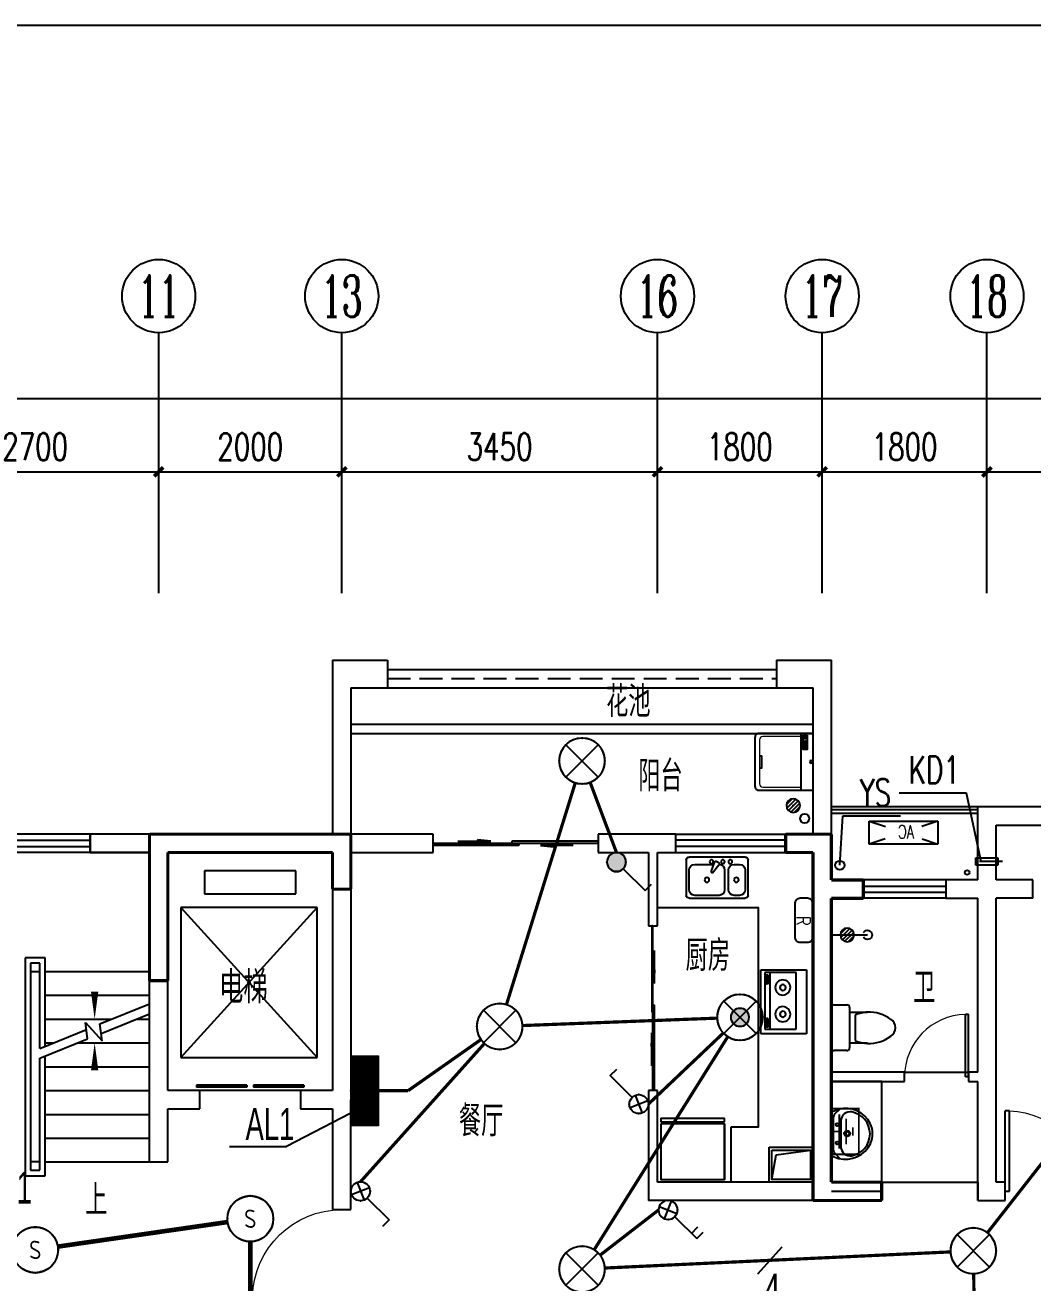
# Model space of a CAD drawing. Extents: x -993182 to -819982, y 169304 to 600104.
# Drawn here: x -970458 to -959447, y 314068 to 327804 of the extents above; entities that cross this region are included whole.
import ezdxf
from ezdxf.enums import TextEntityAlignment as Align

# ---------------------------------------------------------------- set-up
doc = ezdxf.new("R2010")
doc.units = 0
doc.header["$LTSCALE"] = 1000
doc.header["$MEASUREMENT"] = 0
doc.linetypes.add('DASH', pattern=[0.35, 0.25, -0.1])
for name, color, linetype in [('AXIS', 3, 'Continuous'), ('AXIS_TEXT', 7, 'Continuous'), ('DIM-照明', 3, 'Continuous'), ('DIM-箱柜', 3, 'Continuous'), ('DIM_LEAD', 3, 'Continuous'), ('DIM_SYMB', 3, 'Continuous'), ('EQUIP-照明', 3, 'Continuous'), ('EQUIP-箱柜', 3, 'Continuous'), ('kan', 146, 'Continuous'), ('KTIAO', 124, 'Continuous'), ('PUB_TEXT', 7, 'Continuous'), ('STAIR', 2, 'Continuous'), ('TEL_TEXT', 7, 'Continuous'), ('VPIPE-污水', 2, 'Continuous'), ('WALL', 4, 'Continuous'), ('WINDOW', 2, 'Continuous'), ('WIRE-应急', 1, 'DASH'), ('WIRE-照明', 1, 'Continuous'), ('冷凝水管', 6, 'Continuous'), ('家具', 187, 'Continuous'), ('栏杆', 169, 'Continuous'), ('空调、空调洞', 66, 'Continuous'), ('表格', 157, 'Continuous'), ('面层', 215, 'Continuous')]:
    doc.layers.add(name, color=color, linetype=linetype)
doc.layers.add('RENDERING', color=125, linetype='Continuous', lineweight=13)
doc.layers.add('洁、厨具', color=8, linetype='Continuous', lineweight=9)
doc.styles.add('_ROMANC', font='romanc__.ttf', dxfattribs={"width": 0.700005})
doc.styles.add('_SIMPLEX', font='SIMPLEX.shx', dxfattribs={"width": 0.75})
doc.styles.add('_TCH_AXIS', font='COMPLEX', dxfattribs={"bigfont": 'GBCBIG'})
doc.styles.add('_TCH_DIM', font='SIMPLEX', dxfattribs={"bigfont": 'GBCBIG'})
doc.styles.add('_TCH_DIM_T3', font='SIMPLEX', dxfattribs={"width": 0.705882, "bigfont": 'GBCBIG'})
doc.styles.add('_TEL_ATTDEF', font='GBENOR', dxfattribs={"width": 0.8, "height": 3, "bigfont": 'GBCBIG'})
doc.styles.add('_TEL_DIM', font='ICED', dxfattribs={"width": 0.8, "height": 3.5, "bigfont": 'BZHZ'})
doc.styles.add('COMPLEX', font='COMPLEX')
doc.styles.add('DIM_FONT', font='simplex_.ttf', dxfattribs={"width": 0.7, "bigfont": 'GBCBIG'})
doc.styles.add('hnurban', font='tssdeng.shx', dxfattribs={"width": 0.8, "bigfont": 'tssdchn.shx'})
doc.styles.get("Standard").update_dxf_attribs({"font": 'gbenor.shx', "bigfont": 'gbcbig.shx'})
doc.dimstyles.new('_TCH_ARCH&&100', dxfattribs={"dimtxt": 297.5, "dimasz": 100, "dimexe": 250, "dimexo": 300, "dimgap": 126.25, "dimtad": 1, "dimdec": 0, "dimzin": 0, "dimdsep": 46, "dimtxsty": '_TCH_DIM_T3', "dimblk": 'ARCHTICK', "dimcen": 0.09, "dimclrt": 7, "dimazin": 2, "dimtfac": 1, "dimtdec": 0, "dimtix": 1, "dimtmove": 2, "dimatfit": 3, "dimfxl": 0, "dimtolj": 1, "dimtzin": 0, "dimarcsym": 0})

# ---------------------------------------------------------------- blocks, each defined once
blk = doc.blocks.new('ASDGFSDFGGDF')
at = {"layer": '家具'}
for p, q in [((695, -609), (695, 0)), ((695, -609), (695, 0)), ((0, -670), (0, -629)), ((0, -629), (28, -629)), ((0, -670), (695, -670)), ((28, -629), (28, -609)), ((695, -609), (666, -609)), ((666, -609), (666, -629)), ((666, -629), (695, -629)), ((695, -629), (695, -670))]:
    blk.add_line(p, q, dxfattribs=at)
for points in [[(0, -609), (0, 0), (695, 0), (695, -609)], [(666, -609), (28, -609), (28, -629), (666, -629)]]:
    blk.add_lwpolyline(points, close=True, dxfattribs=at)
blk = doc.blocks.new('sdfdsfgf')
at = {"layer": '家具'}
for points in [[(1414289, 21341), (1413809, 21341), (1413809, 20961), (1414289, 20961), (1414289, 21341)], [(1414259, 20991), (1414211, 21259), (1413839, 21311)]]:
    blk.add_lwpolyline(points, dxfattribs=at)
blk.add_lwpolyline([(1414259, 21311), (1413839, 21311), (1413839, 20991), (1414259, 20991)], close=True, dxfattribs=at)
blk = doc.blocks.new('A$C685A49D5')
at = {"layer": '家具'}
for p, q in [((0, 31), (0, 419)), ((31, 450), (644, 450)), ((675, 419), (675, 31)), ((31, 307), (31, 92)), ((153, 368), (92, 368)), ((215, 92), (215, 307)), ((256, 307), (256, 92)), ((390, 277), (320, 363)), ((340, 402), (325, 393)), ((369, 391), (408, 287)), ((583, 368), (377, 368)), ((408, 287), (390, 277)), ((644, 92), (644, 307)), ((644, 0), (31, 0)), ((92, 31), (153, 31)), ((317, 31), (583, 31))]:
    blk.add_line(p, q, dxfattribs=at)
for centre, radius in [((194, 399), 20.5), ((276, 399), 20.5), ((399, 399), 20.5), ((128, 199), 25.6), ((450, 199), 25.6)]:
    blk.add_circle(centre, radius, dxfattribs=at)
for centre, radius, start, end in [((31, 419), 30.7, 90, 180), ((644, 419), 30.7, 0, 90), ((92, 307), 61.4, 90, 180), ((153, 307), 61.4, 0, 90), ((317, 307), 61.4, 90, 180), ((335, 376), 20.5, 120, 219.4623), ((350, 384), 20.5, 20.5377, 120), ((583, 307), 61.4, 0, 90), ((31, 31), 30.7, 180, 270), ((92, 92), 61.4, 180, 270), ((153, 92), 61.4, 270, 0), ((317, 92), 61.4, 180, 270), ((583, 92), 61.4, 270, 0), ((644, 31), 30.7, 270, 0)]:
    blk.add_arc(centre, radius, start, end, dxfattribs=at)
at = {"layer": '家具', "style": 'DIM_FONT', "width": 0.8, "flags": 9}
for tag in ['YSIZE', 'XSIZE']:
    blk.add_attdef(tag, (338, 450), '', height=0.5, rotation=270, dxfattribs=at)
blk = doc.blocks.new('$plan$00001601')
at = {"layer": '家具'}
for p, q in [((-350, 16), (350, 16)), ((-350, -484), (-350, 16)), ((350, 16), (350, -484)), ((-323, -98), (-323, -440)), ((299, -98), (-323, -98)), ((299, -440), (299, -98)), ((-323, -384), (299, -384)), ((-291, -407), (-291, -418)), ((-199, -408), (-199, -418)), ((182, -407), (182, -418)), ((274, -408), (274, -418)), ((350, -484), (-350, -484)), ((-323, -440), (299, -440)), ((-216, -416), (-280, -416)), ((-280, -416), (-280, -433)), ((-280, -433), (-216, -433)), ((-216, -433), (-216, -416)), ((193, -416), (193, -433)), ((257, -416), (193, -416)), ((193, -433), (257, -433)), ((257, -433), (257, -416))]:
    blk.add_line(p, q, dxfattribs=at)
for points in [[(-199, -408, 0.259034), (-201, -404, 0.076276), (-213, -399, 0.036515), (-226, -397, 0.026615), (-245, -396, 0.026615), (-264, -397, 0.036515), (-277, -399, 0.076276), (-289, -404, 0.259034), (-291, -408, 0.078462), (-291, -409, 0.056762)], [(-199, -418, 0.259034), (-201, -415, 0.076276), (-213, -410, 0.036515), (-226, -407, 0.026615), (-245, -406, 0.026615), (-264, -407, 0.036515), (-277, -410, 0.076276), (-289, -415, 0.259034), (-291, -418, 0.259034), (-289, -422, 0.056762), (-280, -426, 0.036515)], [(274, -408, 0.259034), (272, -404, 0.076276), (260, -399, 0.036515), (247, -397, 0.026615), (228, -396, 0.026615), (209, -397, 0.036515), (196, -399, 0.076276), (184, -404, 0.259034), (182, -408, 0.078462), (182, -409, 0.056762)], [(274, -418, 0.259034), (272, -415, 0.076276), (260, -410, 0.036515), (247, -407, 0.026615), (228, -406, 0.026615), (209, -407, 0.036515), (196, -410, 0.076276), (184, -415, 0.259034), (182, -418, 0.259034), (184, -422, 0.056762), (193, -426, 0.036515)], [(-216, -427, 0.008736), (-213, -427, 0.076276), (-201, -422, 0.259034), (-199, -418, 0.259034)], [(257, -427, 0.008736), (260, -427, 0.076276), (272, -422, 0.259034), (274, -418, 0.259034)]]:
    blk.add_lwpolyline(points, format="xyb", dxfattribs=at)
for centre, radius, start, end in [((-158, -243), 82.5, 0.964, 0), ((-158, -243), 31.6, 0.6532, 0), ((134, -243), 82.5, 180, 179.036), ((134, -243), 31.6, 180, 179.3468)]:
    blk.add_arc(centre, radius, start, end, dxfattribs=at)
blk = doc.blocks.new('A$C3451006C')
blk.add_lwpolyline([(-50, 330), (-50, -30, 0.414214), (10, -90), (90, -90, 0.414214), (150, -30), (150, 330, 0.414214), (90, 390), (10, 390, 0.414214)], format="xyb", close=True)
at = {"style": '_SIMPLEX', "width": 0.8}
blk.add_text('R', height=150, rotation=270, dxfattribs=at).set_placement((-32, 144), align=Align.CENTER)
blk = doc.blocks.new('$plan$00001623')
at = {"layer": '家具', "linetype": 'Continuous'}
blk.add_line((-341, -145), (342, -145), dxfattribs=at)
at = {"layer": '家具'}
blk.add_lwpolyline([(295, -706), (-295, -706, -0.414214), (-345, -656), (-345, 0), (345, 0), (345, -656, -0.414214)], format="xyb", close=True, dxfattribs=at)
at = {"layer": '家具', "lineweight": 13}
blk.add_lwpolyline([(307, -145), (307, -611, -0.414214), (267, -651), (-267, -651, -0.414214), (-307, -611), (-307, -145)], format="xyb", dxfattribs=at)
at = {"layer": '家具'}
for points in [[(323, -72), (152, -72), (152, -120), (323, -120)], [(163, -86), (177, -86), (177, -99), (163, -99)], [(189, -86), (202, -86), (202, -99), (189, -99)], [(213, -86), (227, -86), (227, -99), (213, -99)], [(239, -86), (253, -86), (253, -99), (239, -99)], [(281, -110), (309, -110), (309, -80), (281, -80)]]:
    blk.add_lwpolyline(points, close=True, dxfattribs=at)
blk.add_lwpolyline([(-71, -651), (-71, -623), (0, -623), (71, -623), (71, -651)], dxfattribs=at)
blk.add_circle((0, -25), 16, dxfattribs=at)
blk = doc.blocks.new('90304092557924')
at = {"layer": 'KTIAO'}
for p, q in [((-375, 125), (-198, 66)), ((-375, 125), (-375, -125)), ((375, 125), (-375, 125)), ((375, 125), (198, 66)), ((375, -125), (375, 125)), ((-203, -68), (-375, -125)), ((-375, -125), (375, -125)), ((200, -67), (375, -125))]:
    blk.add_line(p, q, dxfattribs=at)
at = {"layer": 'KTIAO', "style": '_ROMANC', "width": 0.7}
blk.add_text('AC', height=148.6, dxfattribs=at).set_placement((-113, -66))
at = {"layer": 'KTIAO', "style": 'DIM_FONT', "oblique": 0, "width": 0.6, "flags": 9}
for tag in ['XSIZE', 'YSIZE']:
    blk.add_attdef(tag, (-375, -125), '', height=0.5, dxfattribs=at)
blk = doc.blocks.new('M_E6')
for p, q in [((-240, 0), (-270, -79)), ((240, 0), (-240, 0)), ((-237, 0), (239, 0)), ((240, 0), (270, -79)), ((-213, -36), (-271, -91)), ((-179, -23), (181, -23)), ((141, -105), (-141, -105)), ((-141, -105), (141, -105)), ((217, -37), (274, -95))]:
    blk.add_line(p, q)
for centre, radius in [((-99, -65), 16.3), ((101, -65), 16.3), ((2, -172), 31.6), ((2, -172), 23)]:
    blk.add_circle(centre, radius)
for centre, radius, start, end in [((28, -152), 307, 166.1751, 244.7296), ((-141, -205), 100, 90, 190.5602), ((-179, -73), 50, 90, 133.181), ((-28, -152), 307, 297.0639, 13.8249), ((141, -205), 100, 349.4398, 90), ((181, -73), 50, 44.5607, 90), ((0, -179), 243, 190.5602, 349.4398), ((0, -201), 250, 245.8071, 296.4628), ((28, -152), 307, 266.589, 266.5936)]:
    blk.add_arc(centre, radius, start, end)
at = {"width": 0.8, "flags": 9}
for tag in ['XSIZE', 'YSIZE']:
    blk.add_attdef(tag, (0, 0), '', height=0.5, dxfattribs=at)
blk = doc.blocks.new('1')
for p, q in [((-550, -239), (-550, 201)), ((-520, 231), (-380, 231)), ((-350, 201), (-350, 151)), ((-350, 151), (-350, -189)), ((-350, 151), (-154, 151)), ((-289, 121), (-289, -159)), ((-380, -269), (-520, -269)), ((-154, -189), (-350, -189)), ((-350, -189), (-350, -239))]:
    blk.add_line(p, q)
for centre, radius, start, end in [((-520, 201), 30, 90, 180), ((-380, 201), 30, 360, 90), ((-137, -247), 398, 92.544, 112.5495), ((-137, -247), 398, 53.3619, 92.544), ((40, -19), 110, 303.4509, 56.5491), ((-137, 208), 398, 267.456, 306.6381), ((-520, -239), 30, 180, 270), ((-380, -239), 30, 270, 360), ((-137, 208), 398, 247.4505, 267.456)]:
    blk.add_arc(centre, radius, start, end)
blk = doc.blocks.new('$lvtry$00000168')
at = {"color": 0}
blk.add_line((0, 0), (0, -395), dxfattribs=at)
blk.add_arc((0, -395), 50, 121.0332, 58.9668, dxfattribs=at)
for p in [(0, 0), (0, -223)]:
    blk.add_point(p, dxfattribs=at)
blk = doc.blocks.new('$lvtry$00000171')
for p, q in [((-74, 11), (-11, 74)), ((-70, -27), (27, 70)), ((-53, -53), (53, 53)), ((-27, -70), (70, 27)), ((11, -74), (74, -11))]:
    blk.add_line(p, q)
blk.add_circle((0, 0), 75)
blk.add_point((0, 0))
blk = doc.blocks.new('A$C6BE329BC')
at = {"layer": '家具'}
blk.add_blockref('$lvtry$00000168', (75, 445), dxfattribs=at)
at = {"layer": '家具', "rotation": 180}
blk.add_blockref('$lvtry$00000171', (75, 271), dxfattribs=at)
blk = doc.blocks.new('TRHH')
at = {"color": 6}
blk.add_circle((-233616, -461390), 50, dxfattribs=at)
blk = doc.blocks.new('q4')
at = {"color": 3, "const_width": 35}
for points in [[(-521860, -491095), (-519660, -491095)], [(-521860, -492695), (-521860, -491095)], [(-519660, -491695), (-519660, -491095)], [(-514910, -491095), (-514410, -491095)], [(-514910, -491295), (-514910, -491095)], [(-514410, -491595), (-514410, -491095)], [(-521660, -491295), (-519860, -491295)], [(-521660, -492695), (-521660, -491295)], [(-519860, -491695), (-519860, -491295)], [(-514910, -491295), (-514610, -491295)], [(-514610, -491795), (-514610, -491295)], [(-514410, -491595), (-514060, -491595)], [(-514060, -491595), (-514060, -491795)], [(-519660, -491695), (-519860, -491695)], [(-514610, -495095), (-514610, -491795)], [(-514410, -494895), (-514410, -491795)], [(-514410, -491795), (-514060, -491795)], [(-521660, -492695), (-521860, -492695)], [(-514410, -494895), (-513860, -494895)], [(-513860, -494895), (-513860, -495095)], [(-514610, -495095), (-513860, -495095)]]:
    blk.add_lwpolyline(points, dxfattribs=at)
blk = doc.blocks.new('A$C06D6341B')
at = {"layer": '空调、空调洞', "linetype": 'DASH'}
for p, q in [((80, 290), (0, 290)), ((0, 290), (0, 50)), ((40, 0), (40, 340)), ((80, 50), (80, 290)), ((0, 50), (80, 50))]:
    blk.add_line(p, q, dxfattribs=at)
blk = doc.blocks.new('kt')
at = {"layer": 'DIM_LEAD'}
for p, q in [((-423467, -787455), (-424204, -787455)), ((-423307, -788204), (-423467, -787455)), ((-423307, -788204), (-423467, -787455)), ((-423307, -788204), (-423467, -787455)), ((-423307, -788204), (-423467, -787455)), ((-423307, -788204), (-423467, -787455))]:
    blk.add_line(p, q, dxfattribs=at)
at = {"layer": 'VPIPE-污水'}
blk.add_circle((-425236, -787733, -76424), 50, dxfattribs=at)
at = {"layer": '冷凝水管'}
blk.add_circle((-423460, -788323, -76424), 25, dxfattribs=at)
at = {"layer": '家具', "yscale": -1, "rotation": 89.9999999999961}
blk.add_blockref('$lvtry$00000171', (-425360, -787592, -76424), dxfattribs=at)
at = {"layer": '空调、空调洞', "xscale": -1, "rotation": 90}
blk.add_blockref('A$C06D6341B', (-423074, -788164, -76424), dxfattribs=at)
at = {"layer": 'DIM_LEAD', "color": 7, "style": '_TCH_DIM', "width": 0.705882}
blk.add_text('KD1', height=297.5, dxfattribs=at).set_placement((-424099, -787350))
blk = doc.blocks.new('trh')
at = {"layer": 'DIM_LEAD'}
for p, q in [((-233616, -461390), (-233585, -460851)), ((-233585, -460851), (-232953, -460851))]:
    blk.add_line(p, q, dxfattribs=at)
at = {"layer": 'DIM_LEAD', "color": 7, "style": '_TCH_DIM', "width": 0.705882}
blk.add_text('YS', height=297.5, dxfattribs=at).set_placement((-233398, -460746))
blk = doc.blocks.new('$DorLib2D$00000131')
at = {"color": 0, "linetype": 'Continuous'}
for p, q in [((0.15, 0.125), (0.2319, 0.1973)), ((0.2319, 0.1973), (0.2319, 0.125)), ((-0.5, 0.125), (-0.5, 0)), ((0.0192, 0.125), (-0.5, 0.125)), ((0.0192, 0), (0.0192, 0.125)), ((0.35, 0.125), (0.15, 0.125)), ((-0.5, 0), (0.0192, 0)), ((-0.024, 0), (0.5, 0)), ((-0.024, -0.125), (-0.024, 0)), ((0.5, 0), (0.5, -0.125)), ((-0.35, -0.125), (-0.15, -0.125)), ((-0.2319, -0.1973), (-0.2319, -0.125)), ((-0.15, -0.125), (-0.2319, -0.1973)), ((0.5, -0.125), (-0.024, -0.125))]:
    blk.add_line(p, q, dxfattribs=at)
blk = doc.blocks.new('$WINLIB2D$00000001')
at = {"color": 0}
for points in [[(-0.5, 0.5), (-0.5, -0.5)], [(-0.5, 0.5), (0.5, 0.5)], [(0.5, -0.5), (0.5, 0.5)], [(0.5, 0.167), (-0.5, 0.167)], [(0.5, -0.167), (-0.5, -0.167)], [(-0.5, -0.5), (0.5, -0.5)]]:
    blk.add_lwpolyline(points, dxfattribs=at)
blk = doc.blocks.new('$DorLib2D$00000001')
for p, q in [((0.45, 0.975), (0.5, 0.975)), ((0.45, 0), (0.45, 0.975)), ((0.5, 0), (0.5, 0.975)), ((0.5, 0), (0.45, 0))]:
    blk.add_line(p, q)
at = {"lineweight": 13}
blk.add_arc((0.475, 0), 0.975, 91.4693, 180, dxfattribs=at)
blk = doc.blocks.new('$DorLib2D$00000127')
at = {"color": 0, "linetype": 'Continuous'}
for p, q in [((-0.033, 0.795), (-0.533, 0.795)), ((-0.533, 0.795), (-0.533, 0.69)), ((-0.033, 0.795), (-0.033, 0.69)), ((0.033, 0.795), (0.033, 0.69)), ((0.533, 0.795), (0.033, 0.795)), ((0.533, 0.795), (0.533, 0.69)), ((-0.033, 0.69), (-0.533, 0.69)), ((0.533, 0.69), (0.033, 0.69)), ((0.5, 0.5), (-0.5, 0.5))]:
    blk.add_line(p, q, dxfattribs=at)
blk = doc.blocks.new('_AXISO')
blk.add_circle((0, 0), 0.5)
at = {"layer": 'AXIS_TEXT', "style": 'COMPLEX', "width": 1.041667}
blk.add_attdef('A', text='', height=0.56, dxfattribs=at).set_placement((-0.25, -0.28), (0.25, -0.28), align=Align.FIT)
blk = doc.blocks.new('_ArchTick')
at = {"color": 0, "linetype": 'ByBlock', "const_width": 0.4}
blk.add_lwpolyline([(-0.5, -0.5), (0.5, 0.5)], dxfattribs=at)
blk = doc.blocks.new('*D862')
at = {"layer": 'AXIS', "color": 0, "lineweight": -2}
for p, q in [((-343309, -422720), (-343309, -420344)), ((-287609, -422720), (-287609, -420344)), ((-343309, -420594), (-287609, -420594))]:
    blk.add_line(p, q, dxfattribs=at)
at = {"layer": 'Defpoints', "color": 0}
for p in [(-287609, -420594), (-343309, -423020), (-287609, -423020)]:
    blk.add_point(p, dxfattribs=at)
at = {"layer": 'AXIS', "color": 0, "lineweight": -2, "xscale": 100, "yscale": 100, "zscale": 100, "rotation": 180}
blk.add_blockref('_ArchTick', (-343309, -420594), dxfattribs=at)
at = {"layer": 'AXIS', "color": 0, "lineweight": -2, "xscale": 100, "yscale": 100, "zscale": 100}
blk.add_blockref('_ArchTick', (-287609, -420594), dxfattribs=at)
at = {"layer": 'AXIS', "color": 7, "insert": (-315459, -420319), "char_height": 297.5, "attachment_point": 5, "style": '_TCH_DIM_T3'}
blk.add_mtext('\\A1;55700', dxfattribs=at)
blk = doc.blocks.new('*D868')
at = {"layer": 'AXIS', "color": 0, "lineweight": -2}
for p, q in [((-332859, -422720), (-332859, -421144)), ((-330159, -422720), (-330159, -421144)), ((-332859, -421394), (-330159, -421394))]:
    blk.add_line(p, q, dxfattribs=at)
at = {"layer": 'Defpoints', "color": 0}
for p in [(-330159, -421394), (-332859, -423020), (-330159, -423020)]:
    blk.add_point(p, dxfattribs=at)
at = {"layer": 'AXIS', "color": 0, "lineweight": -2, "xscale": 100, "yscale": 100, "zscale": 100, "rotation": 180}
blk.add_blockref('_ArchTick', (-332859, -421394), dxfattribs=at)
at = {"layer": 'AXIS', "color": 0, "lineweight": -2, "xscale": 100, "yscale": 100, "zscale": 100}
blk.add_blockref('_ArchTick', (-330159, -421394), dxfattribs=at)
at = {"layer": 'AXIS', "color": 7, "insert": (-331509, -421119), "char_height": 297.5, "attachment_point": 5, "style": '_TCH_DIM_T3'}
blk.add_mtext('\\A1;2700', dxfattribs=at)
blk = doc.blocks.new('*D869')
at = {"layer": 'AXIS', "color": 0, "lineweight": -2}
for p, q in [((-330159, -422720), (-330159, -421144)), ((-328159, -422720), (-328159, -421144)), ((-330159, -421394), (-328159, -421394))]:
    blk.add_line(p, q, dxfattribs=at)
at = {"layer": 'Defpoints', "color": 0}
for p in [(-328159, -421394), (-330159, -423020), (-328159, -423020)]:
    blk.add_point(p, dxfattribs=at)
at = {"layer": 'AXIS', "color": 0, "lineweight": -2, "xscale": 100, "yscale": 100, "zscale": 100, "rotation": 180}
blk.add_blockref('_ArchTick', (-330159, -421394), dxfattribs=at)
at = {"layer": 'AXIS', "color": 0, "lineweight": -2, "xscale": 100, "yscale": 100, "zscale": 100}
blk.add_blockref('_ArchTick', (-328159, -421394), dxfattribs=at)
at = {"layer": 'AXIS', "color": 7, "insert": (-329159, -421119), "char_height": 297.5, "attachment_point": 5, "style": '_TCH_DIM_T3'}
blk.add_mtext('\\A1;2000', dxfattribs=at)
blk = doc.blocks.new('*D870')
at = {"layer": 'AXIS', "color": 0, "lineweight": -2}
for p, q in [((-328159, -422720), (-328159, -421144)), ((-324709, -422720), (-324709, -421144)), ((-328159, -421394), (-324709, -421394))]:
    blk.add_line(p, q, dxfattribs=at)
at = {"layer": 'Defpoints', "color": 0}
for p in [(-324709, -421394), (-328159, -423020), (-324709, -423020)]:
    blk.add_point(p, dxfattribs=at)
at = {"layer": 'AXIS', "color": 0, "lineweight": -2, "xscale": 100, "yscale": 100, "zscale": 100, "rotation": 180}
blk.add_blockref('_ArchTick', (-328159, -421394), dxfattribs=at)
at = {"layer": 'AXIS', "color": 0, "lineweight": -2, "xscale": 100, "yscale": 100, "zscale": 100}
blk.add_blockref('_ArchTick', (-324709, -421394), dxfattribs=at)
at = {"layer": 'AXIS', "color": 7, "insert": (-326434, -421119), "char_height": 297.5, "attachment_point": 5, "style": '_TCH_DIM_T3'}
blk.add_mtext('\\A1;3450', dxfattribs=at)
blk = doc.blocks.new('*D871')
at = {"layer": 'AXIS', "color": 0, "lineweight": -2}
for p, q in [((-324709, -422720), (-324709, -421144)), ((-322909, -422720), (-322909, -421144)), ((-324709, -421394), (-322909, -421394))]:
    blk.add_line(p, q, dxfattribs=at)
at = {"layer": 'Defpoints', "color": 0}
for p in [(-322909, -421394), (-324709, -423020), (-322909, -423020)]:
    blk.add_point(p, dxfattribs=at)
at = {"layer": 'AXIS', "color": 0, "lineweight": -2, "xscale": 100, "yscale": 100, "zscale": 100, "rotation": 180}
blk.add_blockref('_ArchTick', (-324709, -421394), dxfattribs=at)
at = {"layer": 'AXIS', "color": 0, "lineweight": -2, "xscale": 100, "yscale": 100, "zscale": 100}
blk.add_blockref('_ArchTick', (-322909, -421394), dxfattribs=at)
at = {"layer": 'AXIS', "color": 7, "insert": (-323809, -421119), "char_height": 297.5, "attachment_point": 5, "style": '_TCH_DIM_T3'}
blk.add_mtext('\\A1;1800', dxfattribs=at)
blk = doc.blocks.new('*D872')
at = {"layer": 'AXIS', "color": 0, "lineweight": -2}
for p, q in [((-322909, -422720), (-322909, -421144)), ((-321109, -422720), (-321109, -421144)), ((-322909, -421394), (-321109, -421394))]:
    blk.add_line(p, q, dxfattribs=at)
at = {"layer": 'Defpoints', "color": 0}
for p in [(-321109, -421394), (-322909, -423020), (-321109, -423020)]:
    blk.add_point(p, dxfattribs=at)
at = {"layer": 'AXIS', "color": 0, "lineweight": -2, "xscale": 100, "yscale": 100, "zscale": 100, "rotation": 180}
blk.add_blockref('_ArchTick', (-322909, -421394), dxfattribs=at)
at = {"layer": 'AXIS', "color": 0, "lineweight": -2, "xscale": 100, "yscale": 100, "zscale": 100}
blk.add_blockref('_ArchTick', (-321109, -421394), dxfattribs=at)
at = {"layer": 'AXIS', "color": 7, "insert": (-322009, -421119), "char_height": 297.5, "attachment_point": 5, "style": '_TCH_DIM_T3'}
blk.add_mtext('\\A1;1800', dxfattribs=at)
blk = doc.blocks.new('*D873')
at = {"layer": 'AXIS', "color": 0, "lineweight": -2}
for p, q in [((-321109, -422720), (-321109, -421144)), ((-317809, -422720), (-317809, -421144)), ((-321109, -421394), (-317809, -421394))]:
    blk.add_line(p, q, dxfattribs=at)
at = {"layer": 'Defpoints', "color": 0}
for p in [(-317809, -421394), (-321109, -423020), (-317809, -423020)]:
    blk.add_point(p, dxfattribs=at)
at = {"layer": 'AXIS', "color": 0, "lineweight": -2, "xscale": 100, "yscale": 100, "zscale": 100, "rotation": 180}
blk.add_blockref('_ArchTick', (-321109, -421394), dxfattribs=at)
at = {"layer": 'AXIS', "color": 0, "lineweight": -2, "xscale": 100, "yscale": 100, "zscale": 100}
blk.add_blockref('_ArchTick', (-317809, -421394), dxfattribs=at)
at = {"layer": 'AXIS', "color": 7, "insert": (-319459, -421119), "char_height": 297.5, "attachment_point": 5, "style": '_TCH_DIM_T3'}
blk.add_mtext('\\A1;3300', dxfattribs=at)
blk = doc.blocks.new('$equip$00002539')
for p, q in [((-0.354, 0.354), (0.354, -0.354)), ((0.354, 0.354), (-0.354, -0.354))]:
    blk.add_line(p, q)
at = {"const_width": 0.04}
blk.add_lwpolyline([(-0.5, 0, 1), (0.5, 0, 1), (-0.5, 0, 0.911406)], format="xyb", dxfattribs=at)
blk.add_circle((0, 0), 0.5)
for p in [(0, 0.5), (-0.5, 0), (0.5, 0), (0, -0.5)]:
    blk.add_point(p)
at = {"color": 7, "style": '_TEL_DIM', "flags": 1}
blk.add_attdef('A', text='', height=0.00002, dxfattribs=at).set_placement((0, 0), align=Align.MIDDLE_CENTER)
blk = doc.blocks.new('$equip$00002828')
for p, q in [((0.354, 0.354), (-0.354, -0.354)), ((-0.354, 0.354), (0.354, -0.354))]:
    blk.add_line(p, q)
at = {"const_width": 0.04}
blk.add_lwpolyline([(0.5, 0, -1), (-0.5, 0, -1), (0.5, 0, 1)], format="xyb", dxfattribs=at)
for radius in [0.5, 0.2]:
    blk.add_circle((0, 0), radius)
for p in [(0, 0.5), (-0.5, 0), (0.5, 0), (0, -0.5)]:
    blk.add_point(p)
for points in [[(-0.173, 0.1), (0.173, 0.1), (-0.2, 0), (0.2, 0)], [(-0.173, -0.1), (0.173, -0.1), (-0.2, 0), (0.2, 0)], [(-0.1, 0.173), (0.1, 0.173), (-0.173, 0.1), (0.173, 0.1)], [(0, 0.2), (0, 0.2), (-0.1, 0.173), (0.1, 0.173)], [(-0.1, -0.173), (0.1, -0.173), (-0.173, -0.1), (0.173, -0.1)], [(0, -0.2), (0, -0.2), (-0.1, -0.173), (0.1, -0.173)]]:
    blk.add_solid(points)
at = {"color": 7, "style": '_TEL_DIM', "flags": 1}
for tag in ['A', 'REMARK']:
    blk.add_attdef(tag, text='', height=0.00002, dxfattribs=at).set_placement((0, 0), align=Align.MIDDLE_CENTER)
blk = doc.blocks.new('*X5')
at = {"color": 0}
for p, q in [((-250, 32.8), (-82.8, 200)), ((-250, 68.2), (-118.2, 200)), ((-250, 103.6), (-153.6, 200)), ((-250, 138.9), (-188.9, 200)), ((-250, 174.3), (-224.3, 200)), ((-247.5, 0), (-47.5, 200)), ((-212.1, 0), (-12.1, 200)), ((-176.8, 0), (23.2, 200)), ((-141.4, 0), (58.6, 200)), ((-106.1, 0), (93.9, 200)), ((-70.7, 0), (129.3, 200)), ((-35.4, 0), (164.6, 200)), ((0, 0), (200, 200)), ((35.4, 0), (235.4, 200)), ((70.7, 0), (250, 179.3)), ((106.1, 0), (250, 143.9)), ((141.4, 0), (250, 108.6)), ((176.8, 0), (250, 73.2)), ((212.1, 0), (250, 37.9)), ((247.5, 0), (250, 2.5))]:
    blk.add_line(p, q, dxfattribs=at)
blk = doc.blocks.new('$equip$00002943')
for p, q in [((-0.75, 0.6), (-0.75, 0)), ((0.75, 0.6), (-0.75, 0.6)), ((0.75, 0), (0.75, 0.6)), ((-0.75, 0), (0.75, 0))]:
    blk.add_line(p, q)
for points, const_width in [([(-0.75, 0.3), (0.75, 0.3)], 0.6), ([(-0.75, 0.6), (-0.75, 0), (0.75, 0), (0.75, 0.6), (-0.75, 0.6), (-0.75, 0)], 0.04)]:
    blk.add_lwpolyline(points, dxfattribs=dict(const_width=const_width))
for p in [(0, 0.6), (-0.75, 0.3), (0.75, 0.3), (0, 0)]:
    blk.add_point(p)
at = {"xscale": 0.00300000000061118, "yscale": 0.00300000000061118, "zscale": 0.00300000000061118}
blk.add_blockref('*X5', (0, 0), dxfattribs=at)
at = {"style": '_TEL_DIM', "flags": 1}
for tag in ['A', 'REMARK']:
    blk.add_attdef(tag, text='', height=0.00002, dxfattribs=at).set_placement((0, 0), align=Align.MIDDLE_CENTER)
blk = doc.blocks.new('$equip$00001962')
for p, q in [((0.147, 0.356), (0.625, 0.833)), ((0.625, 0.833), (0.766, 0.692))]:
    blk.add_line(p, q)
blk.add_circle((0, 0.208), 0.208)
for p in [(0, 0.417), (-0.208, 0.208), (0, 0), (0.208, 0.208)]:
    blk.add_point(p)
for points in [[(-0.18, 0.313), (0.18, 0.313), (-0.208, 0.208), (0.208, 0.208)], [(-0.104, 0.389), (0.104, 0.389), (-0.18, 0.313), (0.18, 0.313)], [(0, 0.417), (0, 0.417), (-0.104, 0.389), (0.104, 0.389)], [(-0.18, 0.104), (0.18, 0.104), (-0.208, 0.208), (0.208, 0.208)], [(-0.104, 0.028), (0.104, 0.028), (-0.18, 0.104), (0.18, 0.104)], [(0, 0), (0, 0), (-0.104, 0.028), (0.104, 0.028)]]:
    blk.add_solid(points)
at = {"layer": 'TEL_TEXT', "style": '_TEL_DIM', "flags": 1}
blk.add_attdef('A', text='', height=0.00002, dxfattribs=at).set_placement((0, 0), align=Align.MIDDLE_CENTER)
blk = doc.blocks.new('$equip$00003196')
at = {"const_width": 0.04}
blk.add_lwpolyline([(-0.5, 0), (0.5, 0), (0.5, -0.6), (-0.5, -0.6)], close=True, dxfattribs=at)
for points in [[(0, 0), (0, -0.173)], [(-0.375, -0.173), (0.375, -0.173)], [(-0.281, -0.32), (0.281, -0.32)], [(-0.094, -0.468), (0.094, -0.468)]]:
    blk.add_lwpolyline(points, dxfattribs=at)
blk.add_point((0, 0))
at = {"flags": 9}
blk.add_attdef('A', (0, 0), '', height=0.00002, rotation=180, dxfattribs=at)
blk = doc.blocks.new('$TELECSYS$00000095')
blk.add_line((0.4, 0.4), (-0.4, -0.4))
at = {"width": 0.8}
blk.add_attdef('N', text='', height=1, dxfattribs=at).set_placement((-0.017, 1.056), align=Align.MIDDLE)
blk = doc.blocks.new('$TelecSys$00000152')
blk.add_blockref('$TELECSYS$00000095', (0, 0))
at = {"style": '_TEL_DIM', "width": 0.7}
blk.add_attdef('N', text='', height=0.875, dxfattribs=at).set_placement((-0.015, 0.924), align=Align.MIDDLE)
blk = doc.blocks.new('$equip$00003183')
for p, q in [((0.147, 0.356), (0.625, 0.833)), ((0.625, 0.833), (0.766, 0.692)), ((-0.194, 0.132), (0.194, 0.285)), ((-0.076, 0.402), (0.076, 0.014))]:
    blk.add_line(p, q)
blk.add_circle((0, 0.208), 0.208)
for p in [(0, 0.417), (-0.208, 0.208), (0, 0), (0.208, 0.208)]:
    blk.add_point(p)
at = {"flags": 9}
blk.add_attdef('A', (0, 0), '', height=0.00002, dxfattribs=at)
blk = doc.blocks.new('$equip$00003186')
for p, q in [((0.147, 0.356), (0.625, 0.833)), ((0.625, 0.833), (0.766, 0.692)), ((0.512, 0.72), (0.653, 0.579)), ((-0.194, 0.132), (0.194, 0.285)), ((-0.076, 0.402), (0.076, 0.014))]:
    blk.add_line(p, q)
blk.add_circle((0, 0.208), 0.208)
for p in [(0, 0.417), (-0.208, 0.208), (0, 0), (0.208, 0.208)]:
    blk.add_point(p)
at = {"flags": 9}
blk.add_attdef('A', (0, 0), '', height=0.00002, dxfattribs=at)
blk = doc.blocks.new('$equip$00002837')
at = {"const_width": 0.04}
blk.add_lwpolyline([(0.5, 0, 1), (-0.5, 0, 1), (0.5, 0, -0.854586)], format="xyb", dxfattribs=at)
blk.add_circle((0, 0), 0.5)
for p in [(0, 0.5), (-0.5, 0), (0.5, 0), (0, -0.5)]:
    blk.add_point(p)
at = {"color": 7, "style": '_TEL_DIM'}
blk.add_attdef('$TEXT$', text='', height=0.4, dxfattribs=at).set_placement((0, 0), align=Align.MIDDLE_CENTER)
at = {"color": 7, "style": '_TEL_DIM', "flags": 1}
for tag in ['A', 'REMARK']:
    blk.add_attdef(tag, text='', height=0.00002, dxfattribs=at).set_placement((0, 0), align=Align.MIDDLE_CENTER)
blk = doc.blocks.new('5#、7#楼参照')
at = {"layer": 'AXIS'}
for p, q in [((-330158.8, -422074.7), (-330158.8, -419874.4)), ((-328158.8, -422074.7), (-328158.8, -419874.4)), ((-324708.8, -422074.7), (-324708.8, -419874.4)), ((-322908.8, -422074.7), (-322908.8, -419874.4)), ((-321108.8, -422074.7), (-321108.8, -419874.4))]:
    blk.add_line(p, q, dxfattribs=at)
at = {"layer": 'DIM_SYMB'}
for points in [[(-332158.8, -429060.9, 0, 0, 0), (-332158.8, -426200.9, 0, 0, 0), (-330858.8, -426200.9, 0, 0, 0), (-330858.8, -427370.9, 0, 80, 0), (-330858.8, -427070.9, 0, 0, 0)], [(-330858.8, -429060.9, 0, 0, 0), (-330858.8, -427630.9, 0, 80, 0), (-330858.8, -427930.9, 0, 0, 0)]]:
    blk.add_lwpolyline(points, format="xyseb", dxfattribs=at)
at = {"layer": 'kan'}
for p, q in [((-327658.8, -423550.9), (-323408.8, -423550.9)), ((-327658.8, -423750.9), (-323408.8, -423750.9))]:
    blk.add_line(p, q, dxfattribs=at)
at = {"layer": 'kan', "linetype": 'DASH'}
blk.add_line((-327658.8, -423650.9), (-323408.8, -423650.9), dxfattribs=at)
at = {"layer": 'kan', "color": 124}
for p, q in [((-328058.8, -424150.9), (-323008.8, -424150.9)), ((-328058.8, -424250.9), (-323008.8, -424250.9))]:
    blk.add_line(p, q, dxfattribs=at)
at = {"layer": 'kan'}
blk.add_lwpolyline([(-321208.8, -425050.9), (-322808.8, -425050.9)], dxfattribs=at)
at = {"layer": 'STAIR'}
for p, q in [((-330258.8, -425550.9), (-332758.8, -425550.9)), ((-330258.8, -426850.9), (-330258.8, -425550.9)), ((-331398.8, -426700.9), (-331618.8, -426700.9)), ((-331618.8, -426700.9), (-331618.8, -429080.9)), ((-331398.8, -427665.9), (-331398.8, -426700.9)), ((-331458.8, -426760.9), (-331558.8, -426760.9)), ((-331558.8, -426760.9), (-331558.8, -429020.9)), ((-331558.8, -426850.9), (-331558.8, -428930.9)), ((-331558.8, -426850.9), (-331458.8, -426850.9)), ((-331458.8, -427690.2), (-331458.8, -426760.9)), ((-331458.8, -427690.2), (-331458.8, -426850.9)), ((-331398.8, -426850.9), (-330258.8, -426850.9)), ((-331398.8, -426850.9), (-330258.8, -426850.9)), ((-330258.8, -427203.6), (-330258.8, -426850.9)), ((-331398.8, -427110.9), (-330258.8, -427110.9)), ((-330800.4, -427423.2), (-330258.8, -427203.6)), ((-331398.8, -427370.9), (-330671.3, -427370.9)), ((-330935.7, -427586), (-330957.6, -427408.9)), ((-330957.6, -427408.9), (-330777.4, -427608.6)), ((-330777.4, -427608.6), (-330800.4, -427423.2)), ((-330787.7, -427526), (-330258.8, -427311.5)), ((-330405.1, -427370.9), (-330258.8, -427370.9)), ((-330258.8, -428930.9), (-330258.8, -427311.5)), ((-331458.8, -427690.2), (-330948.4, -427483.3)), ((-331458.8, -427798.1), (-330935.7, -427586)), ((-331398.8, -427630.9), (-331312.5, -427630.9)), ((-331046.3, -427630.9), (-330258.8, -427630.9)), ((-331458.8, -428930.9), (-331458.8, -427798.1)), ((-331458.8, -429020.9), (-331458.8, -427798.1)), ((-331398.8, -429080.9), (-331398.8, -427773.8)), ((-331398.8, -427890.9), (-330258.8, -427890.9)), ((-331398.8, -428150.9), (-330258.8, -428150.9)), ((-331398.8, -428410.9), (-330258.8, -428410.9)), ((-331398.8, -428670.9), (-330258.8, -428670.9)), ((-331458.8, -428930.9), (-331558.8, -428930.9)), ((-331398.8, -428930.9), (-330258.8, -428930.9)), ((-331618.8, -429080.9), (-331398.8, -429080.9)), ((-331558.8, -429020.9), (-331458.8, -429020.9))]:
    blk.add_line(p, q, dxfattribs=at)
at = {"layer": 'STAIR', "color": 197}
for p, q in [((-329658.8, -425750.9, 76423.5), (-329658.8, -426000.9, 76423.5)), ((-328658.8, -425750.9, 76423.5), (-329658.8, -425750.9, 76423.5)), ((-328658.8, -426000.9, 76423.5), (-328658.8, -425750.9, 76423.5)), ((-329658.8, -426000.9, 76423.5), (-328658.8, -426000.9, 76423.5)), ((-329917.7, -426150.9, 76423.5), (-329917.7, -427788.5, 76423.5)), ((-328429.2, -426150.9, 76423.5), (-329917.7, -426150.9, 76423.5)), ((-329917.7, -426150.9, 76423.5), (-328429.2, -427788.5, 76423.5)), ((-329917.7, -427788.5, 76423.5), (-328429.2, -426150.9, 76423.5)), ((-328429.2, -427788.5, 76423.5), (-328429.2, -426150.9, 76423.5)), ((-329917.7, -427788.5, 76423.5), (-328429.2, -427788.5, 76423.5))]:
    blk.add_line(p, q, dxfattribs=at)
at = {"layer": 'WALL'}
for p, q in [((-328258.8, -423450.9), (-328258.8, -425350.9)), ((-328258.8, -423450.9), (-327658.8, -423450.9)), ((-327658.8, -423450.9), (-327658.8, -423750.9)), ((-323408.8, -423450.9), (-322808.8, -423450.9)), ((-323408.8, -423450.9), (-323408.8, -423750.9)), ((-322808.8, -425450.9), (-322808.8, -423450.9)), ((-328058.8, -423750.9), (-328058.8, -425350.9)), ((-328058.8, -423750.9), (-327658.8, -423750.9)), ((-323408.8, -423750.9), (-323008.8, -423750.9)), ((-323008.8, -425350.9), (-323008.8, -423750.9)), ((-320208.8, -425050.9), (-321208.8, -425050.9)), ((-321208.8, -425850.9), (-321208.8, -425050.9)), ((-330158.8, -425350.9), (-330908.8, -425350.9)), ((-330908.8, -425350.9), (-330908.8, -425550.9)), ((-330158.8, -425350.9), (-328258.8, -425350.9)), ((-327158.8, -425350.9), (-328058.8, -425350.9)), ((-327158.8, -425550.9), (-327158.8, -425350.9)), ((-324708.8, -425350.9), (-325358.8, -425350.9)), ((-325358.8, -425350.9), (-325358.8, -425550.9)), ((-324508.8, -425350.9), (-324708.8, -425350.9)), ((-324508.8, -425550.9), (-324508.8, -425350.9)), ((-323008.8, -425350.9), (-323308.8, -425350.9)), ((-323308.8, -425350.9), (-323308.8, -425550.9)), ((-321008.8, -425250.9), (-320208.8, -425250.9)), ((-321008.8, -425850.9), (-321008.8, -425250.9)), ((-322808.8, -425450.9), (-322808.8, -425850.9)), ((-330908.8, -425550.9), (-330258.8, -425550.9)), ((-330258.8, -428250.9), (-330258.8, -425550.9)), ((-330058.8, -428150.9), (-330058.8, -425550.9)), ((-330058.8, -425550.9), (-328258.8, -425550.9)), ((-328258.8, -425550.9), (-328258.8, -428150.9)), ((-328058.8, -425550.9), (-327158.8, -425550.9)), ((-328058.8, -425550.9), (-328058.8, -428250.9)), ((-325358.8, -425550.9), (-324808.8, -425550.9)), ((-324808.8, -425550.9), (-324808.8, -426350.9)), ((-324708.8, -426350.9), (-324708.8, -425550.9)), ((-324708.8, -425550.9), (-324508.8, -425550.9)), ((-323308.8, -425550.9), (-323008.8, -425550.9)), ((-323008.8, -425550.9), (-323008.8, -425950.9)), ((-322458.8, -425850.9), (-322808.8, -425850.9)), ((-322458.8, -426050.9), (-322458.8, -425850.9)), ((-321208.8, -425850.9), (-321558.8, -425850.9)), ((-321558.8, -425850.9), (-321558.8, -426050.9)), ((-320607.8, -425850.9), (-321008.8, -425850.9)), ((-320607.8, -426050.9), (-320607.8, -425850.9)), ((-323008.8, -425950.9), (-323008.8, -427950.9)), ((-322808.8, -426050.9), (-322458.8, -426050.9)), ((-322808.8, -426050.9), (-322808.8, -427950.9)), ((-321558.8, -426050.9), (-321208.8, -426050.9)), ((-321208.8, -427950.9), (-321208.8, -426050.9)), ((-320607.8, -426050.9), (-321008.8, -426050.9)), ((-321008.8, -427950.9), (-321008.8, -426050.9)), ((-324808.8, -426350.9), (-324708.8, -426350.9)), ((-323008.8, -427950.9), (-323008.8, -429150.9)), ((-322008.8, -427950.9), (-322808.8, -427950.9)), ((-322008.8, -428050.9), (-322008.8, -427950.9)), ((-321208.8, -427950.9), (-321308.8, -427950.9)), ((-321308.8, -427950.9), (-321308.8, -428050.9)), ((-321008.8, -429150.9), (-321008.8, -427950.9)), ((-322808.8, -428050.9), (-322008.8, -428050.9)), ((-322808.8, -428050.9), (-322808.8, -429150.9)), ((-321308.8, -428050.9), (-321208.8, -428050.9)), ((-321208.8, -429150.9), (-321208.8, -428050.9)), ((-330258.8, -428930.9), (-330258.8, -428250.9)), ((-329708.8, -428150.9), (-330058.8, -428150.9)), ((-329708.8, -428350.9), (-329708.8, -428150.9)), ((-328258.8, -428150.9), (-328608.8, -428150.9)), ((-328608.8, -428150.9), (-328608.8, -428350.9)), ((-328058.8, -429450.9), (-328058.8, -428250.9)), ((-324708.8, -428150.9), (-324808.8, -428150.9)), ((-324808.8, -428150.9), (-324808.8, -429350.9)), ((-324708.8, -429150.9), (-324708.8, -428150.9)), ((-330058.8, -428930.9), (-330058.8, -428350.9)), ((-330058.8, -428350.9), (-329708.8, -428350.9)), ((-328608.8, -428350.9), (-328258.8, -428350.9)), ((-328258.8, -428350.9), (-328258.8, -429450.9)), ((-330258.8, -428930.9), (-330058.8, -428930.9)), ((-323008.8, -429150.9), (-324708.8, -429150.9)), ((-322258.8, -429150.9), (-322808.8, -429150.9)), ((-322258.8, -429350.9), (-322258.8, -429150.9)), ((-321208.8, -429150.9), (-321208.8, -429350.9)), ((-320908.8, -429150.9), (-321008.8, -429150.9)), ((-320908.8, -429350.9), (-320908.8, -429150.9)), ((-322908.8, -429350.9), (-324808.8, -429350.9)), ((-322908.8, -429350.9), (-322258.8, -429350.9)), ((-321208.8, -429350.9), (-321108.8, -429350.9)), ((-321108.8, -429350.9), (-320908.8, -429350.9)), ((-328258.8, -429450.9), (-328058.8, -429450.9))]:
    blk.add_line(p, q, dxfattribs=at)
at = {"layer": 'WINDOW'}
for p, q in [((-322008.8, -427950.9), (-321308.8, -427950.9)), ((-322258.8, -429150.9), (-321208.8, -429150.9))]:
    blk.add_line(p, q, dxfattribs=at)
at = {"layer": 'WINDOW', "linetype": 'DASH'}
for p, q in [((-322258.8, -429150.9), (-322258.8, -429350.9)), ((-321208.8, -429350.9), (-321208.8, -429150.9))]:
    blk.add_line(p, q, dxfattribs=at)
at = {"layer": '家具'}
blk.add_line((-323908.8, -428550.9, 0), (-323908.8, -429150.9, 0), dxfattribs=at)
at = {"layer": '家具', "elevation": 0}
for points in [[(-324708.8, -426150.9), (-324708.8, -426150.9), (-323608.8, -426150.9), (-323608.8, -426150.9), (-323608.8, -428550.9), (-323608.8, -428550.9), (-323608.8, -428550.9), (-323908.8, -428550.9)], [(-322808.8, -429250.9), (-322258.8, -429250.9), (-322258.8, -428350.9), (-322258.8, -428050.9), (-322808.8, -428050.9)]]:
    blk.add_lwpolyline(points, dxfattribs=at)
at = {"layer": '栏杆'}
for points in [[(-322808.8, -425080.9), (-321208.8, -425080.9)], [(-322808.8, -425120.9), (-321208.8, -425120.9)]]:
    blk.add_lwpolyline(points, dxfattribs=at)
at = {"layer": '表格'}
blk.add_lwpolyline([(-351842.7, -416515.5), (-278242.7, -416515.5)], dxfattribs=at)
at = {"color": 6}
blk.add_blockref('TRHH', (-89100, 35700), dxfattribs=at)
at = {"xscale": -1, "rotation": 90.00000000002176}
blk.add_blockref('A$C6BE329BC', (-322363.8, -426375.9), dxfattribs=at)
at = {"layer": 'AXIS'}
ref = blk.add_blockref('_AXISO', (-330158.8, -419474.4), dxfattribs=dict(at, xscale=800, yscale=800, zscale=800))
ref.add_attrib('A', '11', dxfattribs={"layer": 'AXIS_TEXT', "height": 452.55, "style": '_TCH_AXIS', "width": 0.875}).set_placement((-330385.1, -419700.7), (-329932.5, -419700.7), align=Align.FIT)
ref = blk.add_blockref('_AXISO', (-328158.8, -419474.4), dxfattribs=dict(at, xscale=800, yscale=800, zscale=800))
ref.add_attrib('A', '13', dxfattribs={"layer": 'AXIS_TEXT', "height": 452.55, "style": '_TCH_AXIS', "width": 0.724138}).set_placement((-328385.1, -419700.7), (-327932.5, -419700.7), align=Align.FIT)
ref = blk.add_blockref('_AXISO', (-324708.8, -419474.4), dxfattribs=dict(at, xscale=800, yscale=800, zscale=800))
ref.add_attrib('A', '16', dxfattribs={"layer": 'AXIS_TEXT', "height": 452.55, "style": '_TCH_AXIS', "width": 0.724138}).set_placement((-324935.1, -419700.7), (-324482.5, -419700.7), align=Align.FIT)
ref = blk.add_blockref('_AXISO', (-322908.8, -419474.4), dxfattribs=dict(at, xscale=800, yscale=800, zscale=800))
ref.add_attrib('A', '17', dxfattribs={"layer": 'AXIS_TEXT', "height": 452.55, "style": '_TCH_AXIS', "width": 0.724138}).set_placement((-323135.1, -419700.7), (-322682.5, -419700.7), align=Align.FIT)
ref = blk.add_blockref('_AXISO', (-321108.8, -419474.4), dxfattribs=dict(at, xscale=800, yscale=800, zscale=800))
ref.add_attrib('A', '18', dxfattribs={"layer": 'AXIS_TEXT', "height": 452.55, "style": '_TCH_AXIS', "width": 0.724138}).set_placement((-321335.1, -419700.7), (-320882.5, -419700.7), align=Align.FIT)
at = {"layer": 'RENDERING', "xscale": -1}
blk.add_blockref('90304092557924', (-322019.3, -425333.8), dxfattribs=at)
at = {"layer": 'WINDOW'}
for name, p, xscale, yscale, zscale, rotation in [('$WINLIB2D$00000001', (-331508.8, -425450.9), -1200, -200, -1200, 9.651644340476064e-08), ('$DorLib2D$00000131', (-326258.8, -425450.9), 1800, -200, 1800, 9.792489851154263e-09), ('$WINLIB2D$00000001', (-322008.8, -425950.9), 900, -200, 900, 180), ('$DorLib2D$00000131', (-324758.8, -427250.9), 1800, -100, 1800, 90), ('$DorLib2D$00000001', (-320458.8, -429250.9), 900, -900, 900, 180), ('$DorLib2D$00000001', (-328158.8, -429950.9), 1000, -1000, 1000, 270)]:
    blk.add_blockref(name, p, dxfattribs=dict(at, xscale=xscale, yscale=yscale, zscale=zscale, rotation=rotation))
for name, p, xscale, yscale, zscale in [('$WINLIB2D$00000001', (-323908.8, -425450.9), 1200, -200, 1200), ('$DorLib2D$00000001', (-321658.8, -428000.9), 700, 700, 700), ('$DorLib2D$00000127', (-329158.8, -428250.9), 1100, 200, 1100)]:
    blk.add_blockref(name, p, dxfattribs=dict(at, xscale=xscale, yscale=yscale, zscale=zscale))
at = {"layer": '家具', "xscale": -1}
for name, p in [('A$C685A49D5', (-323719.3, -426050.2, 0)), ('sdfdsfgf', (1090800.3, -450111.5))]:
    blk.add_blockref(name, p, dxfattribs=at)
at = {"layer": '家具'}
for name, p in [('A$C3451006C', (-323158.8, -426441.5, 0)), ('1', (-322259.3, -427445.6))]:
    blk.add_blockref(name, p, dxfattribs=at)
for name, p, rotation in [('$plan$00001601', (-323096.1, -427183, 0), 270), ('M_E6', (-322808.8, -428623.3, 0), 90.00000000000001)]:
    blk.add_blockref(name, p, dxfattribs=dict(at, rotation=rotation))
at = {"layer": '家具', "xscale": -1, "rotation": 180}
blk.add_blockref('ASDGFSDFGGDF', (-324671.1, -429122.5, 0), dxfattribs=at)
at = {"layer": '洁、厨具', "xscale": -0.9000000001396984, "yscale": 0.9000000001396984, "zscale": 0.9000000001396984, "rotation": 270}
blk.add_blockref('$plan$00001623', (-323008.8, -424561.4), dxfattribs=at)
at = {"layer": '面层'}
for name, p in [('kt', (102134.9, 362553.2)), ('trh', (-89100, 35700)), ('q4', (191600.7, 65744.1))]:
    blk.add_blockref(name, p, dxfattribs=at)
at = {"layer": 'DIM_SYMB', "color": 7, "style": '_TCH_DIM'}
blk.add_text('上', height=337.6, dxfattribs=at).set_placement((-330963.1, -429515.9))
at = {"layer": 'AXIS'}
for p1, p2, distance, picture, middle in [((-343308.8, -423020), (-287608.8, -423020), 2425.6, '*D862', (-315458.8, -420319.4)), ((-332858.8, -423020), (-330158.8, -423020), 1625.6, '*D868', (-331508.8, -421119.4)), ((-330158.8, -423020), (-328158.8, -423020), 1625.6, '*D869', (-329158.8, -421119.4)), ((-328158.8, -423020), (-324708.8, -423020), 1625.6, '*D870', (-326433.8, -421119.4)), ((-324708.8, -423020), (-322908.8, -423020), 1625.6, '*D871', (-323808.8, -421119.4)), ((-322908.8, -423020), (-321108.8, -423020), 1625.6, '*D872', (-322008.8, -421119.4)), ((-321108.8, -423020), (-317808.8, -423020), 1625.6, '*D873', (-319458.8, -421119.4))]:
    dim = blk.add_aligned_dim(p1=p1, p2=p2, distance=distance, dimstyle='_TCH_ARCH&&100', dxfattribs=at)
    dim.commit()
    dim.dimension.update_dxf_attribs({"geometry": picture, "text_midpoint": middle})

msp = doc.modelspace()

# ---------------------------------------------------------------- linework, layer by layer
at = {"layer": 'DIM-箱柜'}
for p in [(-966598, 316078), (-968225, 315557)]:
    msp.add_line(p, (-967604, 315557), dxfattribs=at)
at = {"layer": 'WIRE-应急', "linetype": 'DASH', "const_width": 50}
for points in [[(-970101, 314464), (-968246, 314732)], [(-967998, 314518), (-967998, 313468)]]:
    msp.add_lwpolyline(points, dxfattribs=at)
at = {"layer": 'WIRE-照明', "linetype": 'Continuous', "const_width": 35}
for points in [[(-964447, 319529), (-965199, 317107)], [(-963997, 318768), (-964285, 319534)], [(-962898, 316959), (-965023, 316878)], [(-965478, 316725), (-966275, 316166)], [(-964240, 314430), (-962781, 316756)], [(-962830, 316796), (-963648, 316020)], [(-965440, 316682), (-966794, 315172)], [(-958452, 316521), (-959944, 314615)], [(-966275, 316166), (-966598, 316166)], [(-963537, 314864), (-964175, 314371)], [(-960348, 314406), (-964124, 314230)], [(-960052, 311468), (-960094, 314168)]]:
    msp.add_lwpolyline(points, dxfattribs=at)

# ---------------------------------------------------------------- block references
at = {"layer": 'DIM-照明'}
ref = msp.add_blockref('$TelecSys$00000152', (-962319, 314314), dxfattribs=dict(at, xscale=350, yscale=350, zscale=350, rotation=182.6785450973444))
ref.add_attrib('N', '4', dxfattribs={"layer": '0', "color": 7, "height": 350, "style": '_TEL_DIM', "width": 0.7}).set_placement((-962298, 313992), align=Align.MIDDLE)
at = {"layer": 'EQUIP-照明', "xscale": -500, "yscale": 500, "zscale": 500}
for name, p in [('$equip$00002539', (-964373, 319768)), ('$equip$00002828', (-962648, 316968)), ('$equip$00002539', (-965273, 316868)), ('$equip$00002539', (-960098, 314418)), ('$equip$00002539', (-964373, 314218))]:
    msp.add_blockref(name, p, dxfattribs=at)
at = {"layer": 'EQUIP-照明', "yscale": 500, "zscale": 500}
for name, p, xscale, rotation in [('$equip$00001962', (-963997, 318768), -500, 180), ('$equip$00003183', (-963648, 316020), 500, 90.00000000000001), ('$equip$00003183', (-966898, 315068), 500, 270), ('$equip$00003186', (-963433, 314968), -500, 180)]:
    msp.add_blockref(name, p, dxfattribs=dict(at, xscale=xscale, rotation=rotation))
at = {"layer": 'EQUIP-照明'}
ref = msp.add_blockref('$equip$00002837', (-967998, 314768), dxfattribs=dict(at, xscale=500, yscale=500, zscale=500))
ref.add_attrib('$TEXT$', 'S', dxfattribs={"layer": '0', "color": 7, "height": 200, "style": '_TEL_ATTDEF'}).set_placement((-967998, 314768), align=Align.MIDDLE_CENTER)
ref = msp.add_blockref('$equip$00002837', (-970348, 314428), dxfattribs=dict(at, xscale=500, yscale=500, zscale=500))
ref.add_attrib('$TEXT$', 'S', dxfattribs={"layer": '0', "color": 7, "height": 200, "style": '_TEL_ATTDEF'}).set_placement((-970348, 314428), align=Align.MIDDLE_CENTER)
at = {"layer": 'EQUIP-箱柜', "yscale": 500, "zscale": 500}
for name, p, xscale, rotation in [('$equip$00002943', (-966898, 316166), 500, 270), ('$equip$00003196', (-961648, 315721), -500, 90.00000000000007)]:
    msp.add_blockref(name, p, dxfattribs=dict(at, xscale=xscale, rotation=rotation))
at = {"layer": '面层'}
msp.add_blockref('5#、7#楼参照', (-638840, 744319), dxfattribs=at)

# ---------------------------------------------------------------- texts
at = {"layer": 'DIM-箱柜', "color": 7, "style": '_TEL_DIM', "width": 0.64}
for p in [(-968050, 315627), (-970917, 314934)]:
    msp.add_text('AL1', height=350, dxfattribs=at).set_placement(p)
at = {"layer": 'PUB_TEXT'}
for s, height, p in [('花池', 337.6, (-964111, 320247, 0)), ('阳台', 337.6, (-963759, 319434, 0)), ('阳台', 337.6, (-963759, 319434, 0)), ('阳台', 337.6, (-963759, 319434)), ('厨房', 337.6, (-963242, 317474, 0)), ('卫', 338, (-960756, 317121, 0)), ('餐厅', 337.6, (-965719, 315667, 0))]:
    msp.add_text(s, height=height, dxfattribs=at).set_placement(p)
at = {"layer": 'PUB_TEXT', "style": 'hnurban', "width": 0.8}
msp.add_text('电梯', height=350, dxfattribs=at).set_placement((-968340, 317121, 76424))

doc.saveas('drawing.dxf')
